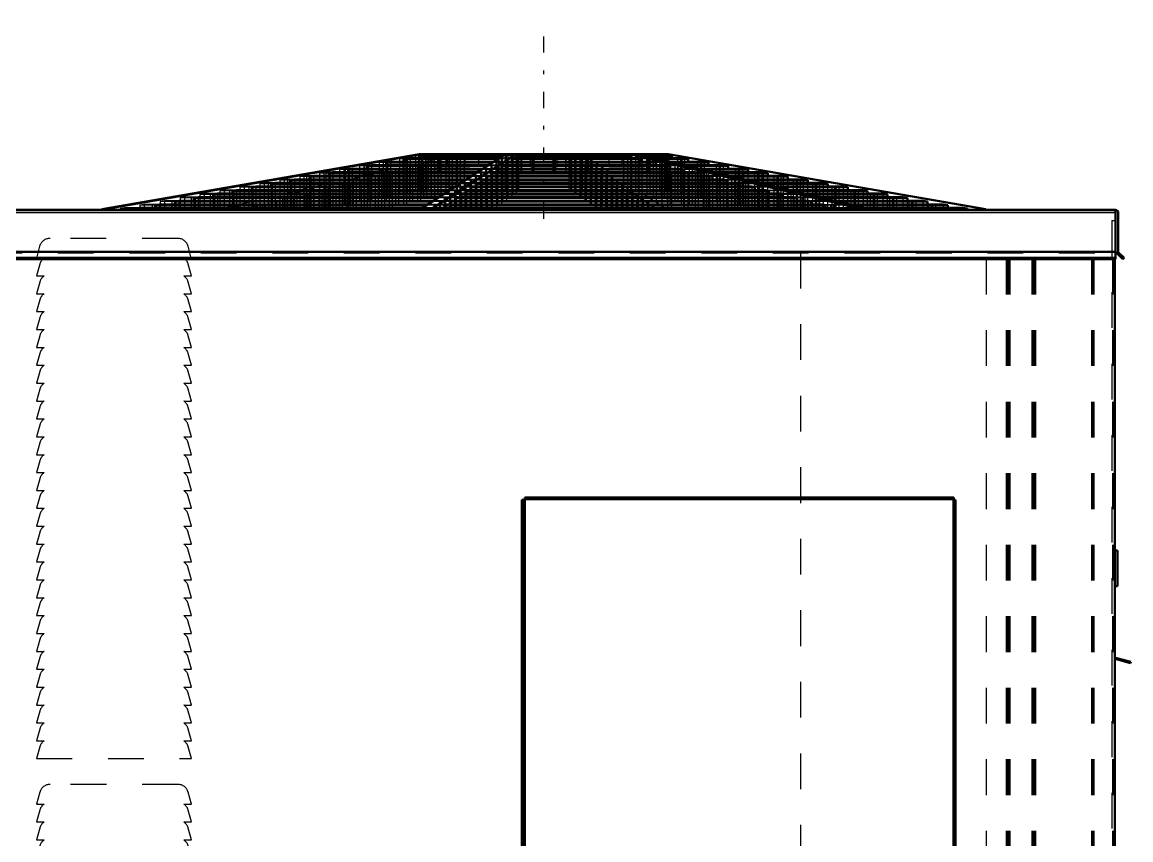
# Model space of a CAD drawing. Header units: inches. Extents: x -24.5 to 24.2, y -0.3 to 45.
# Drawn here: x -6.78 to 24.23, y 22.18 to 45.05 of the extents above; entities that cross this region are included whole.
import ezdxf

# ---------------------------------------------------------------- set-up
doc = ezdxf.new("R2010")
doc.units = ezdxf.units.IN
doc.header["$MEASUREMENT"] = 0
doc.linetypes.add('Center', pattern=[1.5, 0.45, -0.5, 0.05, -0.5])
doc.linetypes.add('Dashed', pattern=[2, 1, -1])
for name, color, linetype, lineweight in [('2d ConnectionPoints', 7, 'Continuous', 50), ('AM_0', 7, 'Continuous', 50), ('AM_4', 3, 'Continuous', 25), ('AM_7', 7, 'Center', 25), ('AM_9', 6, 'Dashed', 25)]:
    doc.layers.add(name, color=color, linetype=linetype, lineweight=lineweight)

msp = doc.modelspace()

# ---------------------------------------------------------------- linework, layer by layer
at = {"layer": '2d ConnectionPoints'}
msp.add_point((0, 39.8), dxfattribs=at)
msp.add_point((0, 39.8), dxfattribs=at)
at = {"layer": 'AM_0'}
for p, q in [((4.33, 41.358), (-4.546, 39.817)), ((-4.465, 39.817), (4.411, 41.358)), ((4.067, 41.25), (3.951, 41.228)), ((4.067, 41.25), (6.565, 41.25)), ((6.735, 41.358), (4.33, 41.358)), ((6.737, 41.358), (4.358, 39.817)), ((4.497, 41.329), (4.39, 41.309)), ((4.39, 41.309), (6.659, 41.309)), ((4.39, 41.309), (4.39, 41.25)), ((4.497, 41.329), (6.69, 41.329)), ((4.653, 41.358), (4.653, 41.329)), ((4.66, 39.817), (7.039, 41.358)), ((11.288, 41.358), (6.737, 41.358)), ((6.947, 41.25), (6.916, 41.228)), ((6.947, 41.25), (10.467, 41.25)), ((7.062, 41.329), (7.033, 41.309)), ((7.033, 41.309), (10.231, 41.309)), ((7.033, 41.309), (7.033, 41.25)), ((7.062, 41.329), (10.152, 41.329)), ((7.104, 41.358), (7.104, 41.329)), ((10.038, 41.358), (10.038, 41.329)), ((10.231, 41.309), (10.152, 41.329)), ((10.215, 41.358), (16.713, 39.817)), ((10.231, 41.309), (10.231, 41.25)), ((16.935, 39.817), (10.437, 41.358)), ((10.552, 41.228), (10.467, 41.25)), ((10.571, 41.329), (11.283, 41.329)), ((10.655, 41.309), (11.394, 41.309)), ((10.906, 41.25), (11.728, 41.25)), ((11.121, 41.329), (11.121, 41.358)), ((11.394, 41.309), (11.283, 41.329)), ((11.288, 41.358), (20.164, 39.817)), ((11.394, 41.25), (11.394, 41.309)), ((11.848, 41.228), (11.728, 41.25)), ((2.45, 40.951), (2.333, 40.93)), ((2.45, 40.951), (6.108, 40.951)), ((2.988, 41.051), (2.872, 41.029)), ((2.872, 41.029), (2.872, 40.951)), ((2.872, 41.029), (6.229, 41.029)), ((2.988, 41.051), (6.261, 41.051)), ((3.517, 41.148), (3.401, 41.127)), ((3.401, 41.127), (3.401, 41.051)), ((3.401, 41.127), (6.378, 41.127)), ((3.517, 41.148), (6.411, 41.148)), ((3.951, 41.228), (3.951, 41.148)), ((3.951, 41.228), (6.536, 41.228)), ((6.513, 40.951), (6.482, 40.93)), ((6.513, 40.951), (11.651, 40.951)), ((6.658, 41.051), (6.627, 41.029)), ((6.627, 41.029), (11.342, 41.029)), ((6.627, 41.029), (6.627, 40.951)), ((6.658, 41.051), (11.257, 41.051)), ((6.799, 41.148), (6.768, 41.127)), ((6.768, 41.127), (10.955, 41.127)), ((6.768, 41.127), (6.768, 41.051)), ((6.799, 41.148), (10.87, 41.148)), ((6.916, 41.228), (10.552, 41.228)), ((6.916, 41.228), (6.916, 41.148)), ((10.552, 41.228), (10.552, 41.148)), ((10.955, 41.127), (10.87, 41.148)), ((10.955, 41.127), (10.955, 41.051)), ((10.996, 41.228), (11.848, 41.228)), ((11.342, 41.029), (11.257, 41.051)), ((11.334, 41.148), (12.297, 41.148)), ((11.342, 41.029), (11.342, 40.951)), ((11.424, 41.127), (12.417, 41.127)), ((11.737, 40.93), (11.651, 40.951)), ((11.745, 41.051), (12.844, 41.051)), ((11.835, 41.029), (12.964, 41.029)), ((11.848, 41.148), (11.848, 41.228)), ((12.164, 40.951), (13.401, 40.951)), ((12.417, 41.127), (12.297, 41.148)), ((12.417, 41.051), (12.417, 41.127)), ((12.964, 41.029), (12.844, 41.051)), ((12.964, 40.951), (12.964, 41.029)), ((13.522, 40.93), (13.401, 40.951)), ((0.833, 40.653), (0.717, 40.631)), ((0.717, 40.631), (0.717, 40.553)), ((0.717, 40.631), (5.614, 40.631)), ((0.833, 40.653), (5.647, 40.653)), ((1.372, 40.752), (1.256, 40.731)), ((1.256, 40.731), (1.256, 40.653)), ((1.256, 40.731), (5.769, 40.731)), ((1.372, 40.752), (5.801, 40.752)), ((1.911, 40.852), (1.795, 40.83)), ((1.795, 40.83), (1.795, 40.752)), ((1.795, 40.83), (5.92, 40.83)), ((1.911, 40.852), (5.953, 40.852)), ((2.333, 40.93), (2.333, 40.852)), ((2.333, 40.93), (6.075, 40.93)), ((6.08, 40.653), (6.049, 40.631)), ((6.049, 40.631), (12.92, 40.631)), ((6.049, 40.631), (6.049, 40.553)), ((6.08, 40.653), (12.835, 40.653)), ((6.224, 40.752), (6.193, 40.731)), ((6.193, 40.731), (12.525, 40.731)), ((6.193, 40.731), (6.193, 40.653)), ((6.224, 40.752), (12.44, 40.752)), ((6.369, 40.852), (6.338, 40.83)), ((6.338, 40.83), (12.131, 40.83)), ((6.338, 40.83), (6.338, 40.752)), ((6.369, 40.852), (12.046, 40.852)), ((6.482, 40.93), (11.737, 40.93)), ((6.482, 40.93), (6.482, 40.852)), ((11.737, 40.93), (11.737, 40.852)), ((12.131, 40.83), (12.046, 40.852)), ((12.131, 40.83), (12.131, 40.752)), ((12.255, 40.93), (13.522, 40.93)), ((12.525, 40.731), (12.44, 40.752)), ((12.525, 40.731), (12.525, 40.653)), ((12.584, 40.852), (13.959, 40.852)), ((12.674, 40.83), (14.079, 40.83)), ((12.92, 40.631), (12.835, 40.653)), ((12.92, 40.631), (12.92, 40.553)), ((13.003, 40.752), (14.517, 40.752)), ((13.094, 40.731), (14.637, 40.731)), ((13.423, 40.653), (15.075, 40.653)), ((13.513, 40.631), (15.195, 40.631)), ((13.522, 40.852), (13.522, 40.93)), ((14.079, 40.83), (13.959, 40.852)), ((14.079, 40.752), (14.079, 40.83)), ((14.637, 40.731), (14.517, 40.752)), ((14.637, 40.653), (14.637, 40.731)), ((15.195, 40.631), (15.075, 40.653)), ((15.195, 40.553), (15.195, 40.631)), ((-0.784, 40.354), (-0.9, 40.333)), ((-0.9, 40.333), (-0.9, 40.255)), ((-0.9, 40.333), (5.154, 40.333)), ((-0.784, 40.354), (5.187, 40.354)), ((-0.245, 40.454), (-0.36, 40.432)), ((-0.36, 40.432), (-0.36, 40.354)), ((-0.36, 40.432), (5.307, 40.432)), ((-0.245, 40.454), (5.339, 40.454)), ((0.295, 40.553), (0.179, 40.532)), ((0.179, 40.532), (0.179, 40.454)), ((0.179, 40.532), (5.46, 40.532)), ((0.295, 40.553), (5.493, 40.553)), ((5.647, 40.354), (5.616, 40.333)), ((5.616, 40.333), (14.103, 40.333)), ((5.616, 40.333), (5.616, 40.255)), ((5.647, 40.354), (14.018, 40.354)), ((5.791, 40.454), (5.76, 40.432)), ((5.76, 40.432), (13.708, 40.432)), ((5.76, 40.432), (5.76, 40.354)), ((5.791, 40.454), (13.624, 40.454)), ((5.936, 40.553), (5.905, 40.532)), ((5.905, 40.532), (13.314, 40.532)), ((5.905, 40.532), (5.905, 40.454)), ((5.936, 40.553), (13.229, 40.553)), ((13.314, 40.532), (13.229, 40.553)), ((13.314, 40.532), (13.314, 40.454)), ((13.708, 40.432), (13.624, 40.454)), ((13.708, 40.432), (13.708, 40.354)), ((13.842, 40.553), (15.632, 40.553)), ((13.932, 40.532), (15.752, 40.532)), ((14.103, 40.333), (14.018, 40.354)), ((14.103, 40.333), (14.103, 40.255)), ((14.261, 40.454), (16.19, 40.454)), ((14.352, 40.432), (16.31, 40.432)), ((14.681, 40.354), (16.748, 40.354)), ((14.771, 40.333), (16.868, 40.333)), ((15.752, 40.532), (15.632, 40.553)), ((15.752, 40.454), (15.752, 40.532)), ((16.31, 40.432), (16.19, 40.454)), ((16.31, 40.354), (16.31, 40.432)), ((16.868, 40.333), (16.748, 40.354)), ((16.868, 40.255), (16.868, 40.333)), ((-2.399, 40.056), (-2.515, 40.034)), ((-2.515, 40.034), (-2.515, 39.954)), ((-2.515, 40.034), (4.694, 40.034)), ((-2.399, 40.056), (4.726, 40.056)), ((-1.861, 40.155), (-1.977, 40.134)), ((-1.977, 40.134), (-1.977, 40.056)), ((-1.977, 40.134), (4.845, 40.134)), ((-1.861, 40.155), (4.878, 40.155)), ((-1.322, 40.255), (-1.438, 40.233)), ((-1.438, 40.233), (-1.438, 40.155)), ((-1.438, 40.233), (4.999, 40.233)), ((-1.322, 40.255), (5.033, 40.255)), ((5.214, 40.056), (5.183, 40.034)), ((5.183, 40.034), (15.285, 40.034)), ((5.183, 40.034), (5.183, 39.954)), ((5.214, 40.056), (15.201, 40.056)), ((5.358, 40.155), (5.327, 40.134)), ((5.327, 40.134), (14.892, 40.134)), ((5.327, 40.134), (5.327, 40.056)), ((5.358, 40.155), (14.807, 40.155)), ((5.503, 40.255), (5.472, 40.233)), ((5.472, 40.233), (14.497, 40.233)), ((5.472, 40.233), (5.472, 40.155)), ((5.503, 40.255), (14.412, 40.255)), ((14.497, 40.233), (14.412, 40.255)), ((14.497, 40.233), (14.497, 40.155)), ((14.892, 40.134), (14.807, 40.155)), ((14.892, 40.134), (14.892, 40.056)), ((15.1, 40.255), (17.305, 40.255)), ((15.19, 40.233), (17.425, 40.233)), ((15.285, 40.034), (15.201, 40.056)), ((15.285, 40.034), (15.285, 39.954)), ((15.519, 40.155), (17.863, 40.155)), ((15.61, 40.134), (17.983, 40.134)), ((15.944, 40.056), (18.42, 40.056)), ((16.028, 40.034), (18.54, 40.034)), ((17.425, 40.233), (17.305, 40.255)), ((17.425, 40.155), (17.425, 40.233)), ((17.983, 40.134), (17.863, 40.155)), ((17.983, 40.056), (17.983, 40.134)), ((18.54, 40.034), (18.42, 40.056)), ((18.54, 39.954), (18.54, 40.034)), ((23.797, 39.8), (-23.797, 39.8)), ((23.782, 39.793), (-23.782, 39.793)), ((-4.546, 39.817), (-4.465, 39.817)), ((-4.546, 39.817), (-4.546, 39.8)), ((-4.465, 39.817), (-4.465, 39.8)), ((-3.478, 39.857), (-3.594, 39.835)), ((-3.594, 39.835), (-3.594, 39.8)), ((-3.594, 39.835), (4.385, 39.835)), ((-3.478, 39.857), (4.418, 39.857)), ((-2.949, 39.954), (-3.065, 39.933)), ((-3.065, 39.933), (-3.065, 39.857)), ((-3.065, 39.933), (4.536, 39.933)), ((-2.949, 39.954), (4.569, 39.954)), ((4.358, 39.817), (4.66, 39.817)), ((4.358, 39.817), (4.358, 39.8)), ((4.66, 39.817), (4.66, 39.8)), ((4.925, 39.857), (4.894, 39.835)), ((4.894, 39.835), (16.075, 39.835)), ((4.894, 39.835), (4.894, 39.8)), ((4.925, 39.857), (15.991, 39.857)), ((5.067, 39.954), (5.036, 39.933)), ((5.036, 39.933), (15.689, 39.933)), ((5.036, 39.933), (5.036, 39.857)), ((5.067, 39.954), (15.604, 39.954)), ((15.689, 39.933), (15.604, 39.954)), ((15.689, 39.933), (15.689, 39.857)), ((16.075, 39.835), (15.991, 39.857)), ((16.075, 39.835), (16.075, 39.8)), ((16.367, 39.954), (18.99, 39.954)), ((16.457, 39.933), (19.11, 39.933)), ((16.713, 39.817), (16.713, 39.8)), ((16.713, 39.817), (16.935, 39.817)), ((16.778, 39.857), (19.537, 39.857)), ((16.868, 39.835), (19.657, 39.835)), ((16.935, 39.817), (16.935, 39.8)), ((19.11, 39.933), (18.99, 39.954)), ((19.11, 39.857), (19.11, 39.933)), ((19.657, 39.835), (19.537, 39.857)), ((19.657, 39.8), (19.657, 39.835)), ((20.164, 39.817), (20.164, 39.8)), ((23.782, 39.8), (23.782, 39.793)), ((23.797, 39.8), (23.797, 38.426)), ((23.878, 38.636), (23.878, 39.72)), ((23.797, 38.459), (-23.797, 38.459)), ((23.797, 38.622), (23.812, 38.622)), ((23.812, 38.622), (24.008, 38.426)), ((24.041, 38.459), (23.887, 38.612)), ((24.008, 38.426), (24.041, 38.459)), ((23.797, 38.426), (-23.797, 38.426)), ((23.782, 38.426), (23.782, 4.49)), ((7.197, 31.691), (7.281, 31.691)), ((7.197, 31.691), (7.197, 5.699)), ((7.231, 31.691), (7.231, 5.699)), ((7.281, 31.762), (7.281, 5.632)), ((19.271, 31.762), (7.281, 31.762)), ((19.271, 31.728), (7.281, 31.728)), ((19.271, 31.762), (19.271, 5.632)), ((19.281, 31.757), (19.271, 31.757)), ((19.322, 31.691), (19.271, 31.691)), ((19.281, 31.691), (19.281, 31.757)), ((19.288, 31.691), (19.288, 5.699)), ((19.322, 31.691), (19.322, 5.699)), ((23.861, 30.28), (23.782, 30.28)), ((23.861, 30.28), (23.861, 29.28)), ((23.861, 29.28), (23.782, 29.28)), ((23.789, 27.242), (24.22, 27.127)), ((24.229, 27.16), (23.798, 27.275)), ((24.22, 27.127), (24.229, 27.16))]:
    msp.add_line(p, q, dxfattribs=at)
for centre, radius, start, end in [((23.797, 39.72), 0.08, 0, 90), ((23.911, 38.636), 0.034, 180, 225), ((23.807, 27.308), 0.068, 247.9757, 255), ((23.807, 27.308), 0.034, 221.4096, 255)]:
    msp.add_arc(centre, radius, start, end, dxfattribs=at)
at = {"layer": 'AM_4'}
for p, q in [((23.797, 39.72), (-23.797, 39.72)), ((23.797, 38.636), (-23.797, 38.636)), ((23.797, 38.612), (-23.797, 38.612)), ((7.264, 31.691), (7.264, 5.699)), ((19.271, 31.695), (7.281, 31.695))]:
    msp.add_line(p, q, dxfattribs=at)
at = {"layer": 'AM_7'}
msp.add_line((7.809, 39.55), (7.809, 45.05), dxfattribs=at)
at = {"layer": 'AM_9'}
for p, q in [((-1.317, 39.817), (5.181, 41.358)), ((5.403, 41.358), (-1.095, 39.817)), ((3.89, 41.25), (3.77, 41.228)), ((3.87, 41.228), (3.986, 41.25)), ((3.89, 41.25), (3.89, 39.8)), ((4.067, 41.25), (3.89, 41.25)), ((3.986, 41.25), (3.986, 39.8)), ((4.067, 41.25), (4.067, 39.8)), ((4.335, 41.329), (4.224, 41.309)), ((4.224, 41.309), (4.224, 39.8)), ((4.39, 41.309), (4.224, 41.309)), ((4.309, 41.309), (4.416, 41.329)), ((4.309, 41.309), (4.309, 39.8)), ((4.335, 41.329), (4.335, 39.8)), ((4.496, 41.329), (4.335, 41.329)), ((4.39, 41.25), (4.39, 39.8)), ((4.416, 41.329), (4.416, 39.8)), ((4.496, 41.358), (4.496, 39.8)), ((4.497, 41.329), (4.497, 39.8)), ((4.572, 41.358), (4.572, 39.8)), ((4.653, 41.329), (4.653, 39.8)), ((4.742, 41.358), (4.742, 41.016)), ((4.844, 40.858), (4.844, 41.358)), ((4.929, 41.25), (4.844, 41.228)), ((4.868, 40.858), (4.868, 41.358)), ((4.905, 40.858), (4.905, 41.358)), ((4.928, 40.858), (4.928, 41.358)), ((4.929, 41.25), (4.929, 39.8)), ((5.066, 41.228), (5.151, 41.25)), ((5.117, 41.016), (5.117, 41.358)), ((5.151, 41.25), (5.151, 39.8)), ((5.244, 41.329), (5.166, 41.309)), ((5.166, 41.309), (5.166, 39.8)), ((5.244, 41.329), (5.244, 39.8)), ((5.359, 41.358), (5.359, 39.8)), ((5.387, 41.309), (5.466, 41.329)), ((5.387, 41.309), (5.387, 39.8)), ((5.466, 41.329), (5.466, 39.8)), ((5.58, 41.358), (5.58, 39.8)), ((5.613, 41.016), (5.613, 41.358)), ((5.988, 41.016), (5.988, 41.358)), ((6.495, 40.858), (6.495, 41.358)), ((6.506, 40.858), (6.506, 41.358)), ((6.555, 40.858), (6.555, 41.358)), ((6.565, 40.858), (6.565, 41.358)), ((6.947, 41.25), (6.565, 41.25)), ((6.613, 41.228), (6.644, 41.25)), ((6.644, 41.25), (6.644, 39.8)), ((7.033, 41.309), (6.659, 41.309)), ((7.062, 41.329), (6.69, 41.329)), ((6.731, 41.309), (6.76, 41.329)), ((6.731, 41.309), (6.731, 39.8)), ((6.76, 41.329), (6.76, 39.8)), ((6.801, 41.358), (6.801, 39.8)), ((6.947, 41.25), (6.947, 39.8)), ((7.033, 41.25), (7.033, 39.8)), ((7.062, 41.329), (7.062, 39.8)), ((7.076, 40.858), (7.076, 41.358)), ((7.091, 40.858), (7.091, 41.358)), ((7.104, 41.329), (7.104, 39.8)), ((7.179, 40.858), (7.179, 41.358)), ((7.192, 40.858), (7.192, 41.358)), ((7.434, 41.016), (7.434, 41.358)), ((7.484, 40.858), (7.484, 41.358)), ((7.499, 40.858), (7.499, 41.358)), ((7.53, 40.858), (7.53, 41.358)), ((7.542, 40.858), (7.542, 41.358)), ((8.076, 40.858), (8.076, 41.358)), ((8.088, 40.858), (8.088, 41.358)), ((8.119, 40.858), (8.119, 41.358)), ((8.134, 40.858), (8.134, 41.358)), ((8.184, 41.016), (8.184, 41.358)), ((8.426, 40.858), (8.426, 41.358)), ((8.439, 40.858), (8.439, 41.358)), ((8.514, 41.358), (8.514, 39.8)), ((8.527, 40.858), (8.527, 41.358)), ((8.542, 40.858), (8.542, 41.358)), ((8.556, 41.329), (8.585, 41.309)), ((8.556, 41.329), (8.556, 39.8)), ((10.958, 39.817), (8.579, 41.358)), ((8.585, 41.309), (8.585, 39.8)), ((8.671, 41.25), (8.702, 41.228)), ((8.671, 41.25), (8.671, 39.8)), ((8.817, 41.358), (8.817, 39.8)), ((8.887, 41.309), (8.858, 41.329)), ((8.858, 41.329), (8.858, 39.8)), ((8.881, 41.358), (11.26, 39.817)), ((8.887, 41.309), (8.887, 39.8)), ((9.005, 41.228), (8.974, 41.25)), ((8.974, 41.25), (8.974, 39.8)), ((9.053, 40.858), (9.053, 41.358)), ((9.063, 40.858), (9.063, 41.358)), ((9.112, 40.858), (9.112, 41.358)), ((9.123, 40.858), (9.123, 41.358)), ((9.63, 41.358), (9.63, 41.016)), ((10.005, 41.016), (10.005, 41.358)), ((10.038, 41.329), (10.038, 39.8)), ((10.571, 41.329), (10.152, 41.329)), ((10.152, 41.329), (10.152, 39.8)), ((10.655, 41.309), (10.231, 41.309)), ((10.231, 41.25), (10.231, 39.8)), ((10.259, 41.358), (10.259, 39.8)), ((10.374, 41.329), (10.374, 39.8)), ((10.374, 41.329), (10.452, 41.309)), ((10.452, 41.309), (10.452, 39.8)), ((10.906, 41.25), (10.467, 41.25)), ((10.467, 41.25), (10.467, 39.8)), ((10.501, 41.016), (10.501, 41.358)), ((10.689, 41.25), (10.689, 39.8)), ((10.689, 41.25), (10.774, 41.228)), ((10.69, 40.858), (10.69, 41.358)), ((10.713, 40.858), (10.713, 41.358)), ((10.75, 40.858), (10.75, 41.358)), ((10.774, 40.858), (10.774, 41.358)), ((10.876, 41.016), (10.876, 41.358)), ((10.965, 41.358), (10.965, 39.8)), ((11.046, 41.358), (11.046, 39.8)), ((11.121, 41.329), (11.228, 41.309)), ((11.121, 41.329), (11.121, 39.8)), ((11.121, 39.8), (11.121, 41.329)), ((11.202, 41.329), (11.202, 39.8)), ((11.309, 41.309), (11.202, 41.329)), ((20.083, 39.817), (11.207, 41.358)), ((11.228, 41.309), (11.228, 39.8)), ((11.283, 39.8), (11.283, 41.329)), ((11.309, 41.309), (11.309, 39.8)), ((11.394, 39.8), (11.394, 41.25)), ((11.551, 41.25), (11.551, 39.8)), ((11.551, 41.25), (11.667, 41.228)), ((11.632, 41.25), (11.632, 39.8)), ((11.748, 41.228), (11.632, 41.25)), ((11.728, 39.8), (11.728, 41.25)), ((2.217, 40.951), (2.096, 40.93)), ((2.217, 40.951), (2.217, 39.8)), ((2.45, 40.951), (2.217, 40.951)), ((2.252, 40.93), (2.369, 40.951)), ((2.369, 40.951), (2.369, 39.8)), ((2.45, 40.951), (2.45, 39.8)), ((2.774, 41.051), (2.654, 41.029)), ((2.872, 41.029), (2.654, 41.029)), ((2.654, 41.029), (2.654, 39.8)), ((2.774, 41.051), (2.774, 39.8)), ((2.988, 41.051), (2.774, 41.051)), ((2.791, 41.029), (2.907, 41.051)), ((2.791, 41.029), (2.791, 39.8)), ((2.872, 40.951), (2.872, 39.8)), ((2.907, 41.051), (2.907, 39.8)), ((2.988, 41.051), (2.988, 39.8)), ((3.321, 41.148), (3.201, 41.127)), ((3.401, 41.127), (3.201, 41.127)), ((3.201, 41.127), (3.201, 39.8)), ((3.32, 41.127), (3.436, 41.148)), ((3.32, 41.127), (3.32, 39.8)), ((3.321, 41.148), (3.321, 39.8)), ((3.517, 41.148), (3.321, 41.148)), ((3.401, 41.051), (3.401, 39.8)), ((3.436, 41.148), (3.436, 39.8)), ((3.517, 41.148), (3.517, 39.8)), ((3.746, 40.951), (3.66, 40.93)), ((3.746, 40.951), (3.746, 39.8)), ((3.951, 41.228), (3.77, 41.228)), ((3.77, 41.228), (3.77, 39.8)), ((3.87, 41.228), (3.87, 39.8)), ((3.881, 40.93), (3.967, 40.951)), ((3.951, 41.148), (3.951, 39.8)), ((3.967, 40.951), (3.967, 39.8)), ((4.14, 41.051), (4.055, 41.029)), ((4.055, 41.029), (4.055, 39.8)), ((4.14, 41.051), (4.14, 39.8)), ((4.276, 41.029), (4.361, 41.051)), ((4.276, 41.029), (4.276, 39.8)), ((4.361, 41.051), (4.361, 39.8)), ((4.527, 41.148), (4.442, 41.127)), ((4.442, 41.127), (4.442, 39.8)), ((4.527, 41.148), (4.527, 39.8)), ((4.663, 41.127), (4.748, 41.148)), ((4.663, 41.127), (4.663, 39.8)), ((4.742, 41.016), (5.988, 41.016)), ((4.748, 41.148), (4.748, 39.8)), ((4.844, 41.228), (4.844, 39.8)), ((5.066, 41.228), (5.066, 39.8)), ((6.513, 40.951), (6.108, 40.951)), ((6.18, 40.93), (6.211, 40.951)), ((6.211, 40.951), (6.211, 39.8)), ((6.627, 41.029), (6.229, 41.029)), ((6.658, 41.051), (6.261, 41.051)), ((6.324, 41.029), (6.355, 41.051)), ((6.324, 41.029), (6.324, 39.8)), ((6.355, 41.051), (6.355, 39.8)), ((6.768, 41.127), (6.378, 41.127)), ((6.799, 41.148), (6.411, 41.148)), ((6.466, 41.127), (6.497, 41.148)), ((6.466, 41.127), (6.466, 39.8)), ((6.497, 41.148), (6.497, 39.8)), ((6.513, 40.951), (6.513, 39.8)), ((6.916, 41.228), (6.536, 41.228)), ((6.613, 41.228), (6.613, 39.8)), ((6.627, 40.951), (6.627, 39.8)), ((6.658, 41.051), (6.658, 39.8)), ((6.768, 41.051), (6.768, 39.8)), ((6.799, 41.148), (6.799, 39.8)), ((6.916, 41.148), (6.916, 39.8)), ((7.434, 41.016), (8.184, 41.016)), ((8.702, 41.228), (8.702, 39.8)), ((8.819, 41.148), (8.819, 39.8)), ((8.819, 41.148), (8.85, 41.127)), ((8.85, 41.127), (8.85, 39.8)), ((8.96, 41.051), (8.96, 39.8)), ((8.96, 41.051), (8.991, 41.029)), ((8.991, 41.029), (8.991, 39.8)), ((9.005, 41.228), (9.005, 39.8)), ((9.105, 40.951), (9.136, 40.93)), ((9.105, 40.951), (9.105, 39.8)), ((9.152, 41.127), (9.121, 41.148)), ((9.121, 41.148), (9.121, 39.8)), ((9.152, 41.127), (9.152, 39.8)), ((9.294, 41.029), (9.263, 41.051)), ((9.263, 41.051), (9.263, 39.8)), ((9.294, 41.029), (9.294, 39.8)), ((9.438, 40.93), (9.407, 40.951)), ((9.407, 40.951), (9.407, 39.8)), ((9.63, 41.016), (10.876, 41.016)), ((10.552, 41.148), (10.551, 39.8)), ((10.996, 41.228), (10.552, 41.228)), ((10.774, 41.228), (10.774, 39.8)), ((11.334, 41.148), (10.87, 41.148)), ((10.87, 41.148), (10.87, 39.8)), ((11.424, 41.127), (10.955, 41.127)), ((10.955, 41.051), (10.955, 39.8)), ((11.091, 41.148), (11.091, 39.8)), ((11.091, 41.148), (11.176, 41.127)), ((11.176, 41.127), (11.176, 39.8)), ((11.257, 41.051), (11.745, 41.051)), ((11.257, 41.051), (11.257, 39.8)), ((11.835, 41.029), (11.342, 41.029)), ((11.342, 40.951), (11.342, 39.8)), ((11.478, 41.051), (11.478, 39.8)), ((11.478, 41.051), (11.563, 41.029)), ((11.563, 41.029), (11.563, 39.8)), ((11.651, 40.951), (12.164, 40.951)), ((11.651, 40.951), (11.651, 39.8)), ((11.667, 41.228), (11.667, 39.8)), ((11.748, 41.228), (11.748, 39.8)), ((11.848, 39.8), (11.848, 41.148)), ((11.872, 40.951), (11.872, 39.8)), ((11.872, 40.951), (11.958, 40.93)), ((12.101, 41.148), (12.101, 39.8)), ((12.101, 41.148), (12.217, 41.127)), ((12.182, 41.148), (12.182, 39.8)), ((12.298, 41.127), (12.182, 41.148)), ((12.217, 41.127), (12.217, 39.8)), ((12.297, 39.8), (12.297, 41.148)), ((12.298, 41.127), (12.298, 39.8)), ((12.417, 39.8), (12.417, 41.051)), ((12.63, 41.051), (12.746, 41.029)), ((12.63, 41.051), (12.63, 39.8)), ((12.711, 41.051), (12.711, 39.8)), ((12.827, 41.029), (12.711, 41.051)), ((12.746, 41.029), (12.746, 39.8)), ((12.827, 41.029), (12.827, 39.8)), ((12.844, 39.8), (12.844, 41.051)), ((12.964, 39.8), (12.964, 40.951)), ((13.168, 40.951), (13.168, 39.8)), ((13.168, 40.951), (13.285, 40.93)), ((13.249, 40.951), (13.249, 39.8)), ((13.366, 40.93), (13.249, 40.951)), ((13.401, 39.8), (13.401, 40.951)), ((0.543, 40.653), (0.423, 40.631)), ((0.423, 40.631), (0.423, 39.8)), ((0.717, 40.631), (0.423, 40.631)), ((0.543, 40.653), (0.543, 39.8)), ((0.833, 40.653), (0.543, 40.653)), ((0.636, 40.631), (0.752, 40.653)), ((0.636, 40.631), (0.636, 39.8)), ((0.752, 40.653), (0.752, 39.8)), ((0.833, 40.653), (0.833, 39.8)), ((1.101, 40.752), (0.981, 40.731)), ((1.256, 40.731), (0.981, 40.731)), ((0.981, 40.731), (0.981, 39.8)), ((1.101, 40.752), (1.101, 39.8)), ((1.372, 40.752), (1.101, 40.752)), ((1.175, 40.731), (1.291, 40.752)), ((1.175, 40.731), (1.175, 39.8)), ((1.256, 40.653), (1.256, 39.8)), ((1.291, 40.752), (1.291, 39.8)), ((1.372, 40.752), (1.372, 39.8)), ((1.659, 40.852), (1.539, 40.83)), ((1.539, 40.83), (1.539, 39.8)), ((1.795, 40.83), (1.539, 40.83)), ((1.659, 40.852), (1.659, 39.8)), ((1.911, 40.852), (1.659, 40.852)), ((1.714, 40.83), (1.83, 40.852)), ((1.714, 40.83), (1.714, 39.8)), ((1.795, 40.752), (1.795, 39.8)), ((1.83, 40.852), (1.83, 39.8)), ((1.911, 40.852), (1.911, 39.8)), ((2.096, 40.93), (2.096, 39.8)), ((2.333, 40.93), (2.096, 40.93)), ((2.252, 40.93), (2.252, 39.8)), ((2.333, 40.852), (2.333, 39.8)), ((2.562, 40.653), (2.477, 40.631)), ((2.477, 40.631), (2.477, 39.8)), ((2.562, 40.653), (2.562, 39.8)), ((2.698, 40.631), (2.783, 40.653)), ((2.698, 40.631), (2.698, 39.8)), ((2.783, 40.653), (2.783, 39.8)), ((2.956, 40.752), (2.871, 40.731)), ((2.871, 40.731), (2.871, 39.8)), ((2.956, 40.752), (2.956, 39.8)), ((3.093, 40.731), (3.178, 40.752)), ((3.093, 40.731), (3.093, 39.8)), ((3.178, 40.752), (3.178, 39.8)), ((3.351, 40.852), (3.266, 40.83)), ((3.266, 40.83), (3.266, 39.8)), ((3.351, 40.852), (3.351, 39.8)), ((3.487, 40.83), (3.572, 40.852)), ((3.487, 40.83), (3.487, 39.8)), ((3.572, 40.852), (3.572, 39.8)), ((3.66, 40.93), (3.66, 39.8)), ((3.881, 40.93), (3.881, 39.8)), ((4.844, 40.858), (7.542, 40.858)), ((6.049, 40.631), (5.614, 40.631)), ((6.08, 40.653), (5.647, 40.653)), ((5.747, 40.631), (5.778, 40.653)), ((5.747, 40.631), (5.747, 39.8)), ((6.193, 40.731), (5.769, 40.731)), ((5.778, 40.653), (5.778, 39.8)), ((6.224, 40.752), (5.801, 40.752)), ((5.891, 40.731), (5.922, 40.752)), ((5.891, 40.731), (5.891, 39.8)), ((6.338, 40.83), (5.92, 40.83)), ((5.922, 40.752), (5.922, 39.8)), ((6.369, 40.852), (5.953, 40.852)), ((6.036, 40.83), (6.067, 40.852)), ((6.036, 40.83), (6.036, 39.8)), ((6.067, 40.852), (6.067, 39.8)), ((6.482, 40.93), (6.075, 40.93)), ((6.08, 40.653), (6.08, 39.8)), ((6.18, 40.93), (6.18, 39.8)), ((6.193, 40.653), (6.193, 39.8)), ((6.224, 40.752), (6.224, 39.8)), ((6.338, 40.752), (6.338, 39.8)), ((6.369, 40.852), (6.369, 39.8)), ((6.482, 40.852), (6.482, 39.8)), ((8.076, 40.858), (10.774, 40.858)), ((9.136, 40.93), (9.136, 39.8)), ((9.249, 40.852), (9.249, 39.8)), ((9.249, 40.852), (9.28, 40.83)), ((9.28, 40.83), (9.28, 39.8)), ((9.394, 40.752), (9.425, 40.731)), ((9.394, 40.752), (9.394, 39.8)), ((9.425, 40.731), (9.425, 39.8)), ((9.438, 40.93), (9.438, 39.8)), ((9.538, 40.653), (9.569, 40.631)), ((9.538, 40.653), (9.538, 39.8)), ((9.582, 40.83), (9.551, 40.852)), ((9.551, 40.852), (9.551, 39.8)), ((9.569, 40.631), (9.569, 39.8)), ((9.582, 40.83), (9.582, 39.8)), ((9.727, 40.731), (9.696, 40.752)), ((9.696, 40.752), (9.696, 39.8)), ((9.727, 40.731), (9.727, 39.8)), ((9.871, 40.631), (9.84, 40.653)), ((9.84, 40.653), (9.84, 39.8)), ((9.871, 40.631), (9.871, 39.8)), ((12.255, 40.93), (11.737, 40.93)), ((11.737, 40.852), (11.737, 39.8)), ((11.958, 40.93), (11.958, 39.8)), ((12.584, 40.852), (12.046, 40.852)), ((12.046, 40.852), (12.046, 39.8)), ((12.674, 40.83), (12.131, 40.83)), ((12.131, 40.752), (12.131, 39.8)), ((12.267, 40.852), (12.267, 39.8)), ((12.267, 40.852), (12.352, 40.83)), ((12.352, 40.83), (12.352, 39.8)), ((13.003, 40.752), (12.44, 40.752)), ((12.44, 40.752), (12.44, 39.8)), ((13.094, 40.731), (12.525, 40.731)), ((12.525, 40.653), (12.525, 39.8)), ((12.662, 40.752), (12.662, 39.8)), ((12.662, 40.752), (12.747, 40.731)), ((12.747, 40.731), (12.747, 39.8)), ((12.835, 40.653), (13.423, 40.653)), ((12.835, 40.653), (12.835, 39.8)), ((13.513, 40.631), (12.92, 40.631)), ((13.056, 40.653), (13.056, 39.8)), ((13.056, 40.653), (13.141, 40.631)), ((13.141, 40.631), (13.141, 39.8)), ((13.285, 40.93), (13.285, 39.8)), ((13.366, 40.93), (13.366, 39.8)), ((13.522, 39.8), (13.522, 40.852)), ((13.707, 40.852), (13.823, 40.83)), ((13.707, 40.852), (13.707, 39.8)), ((13.788, 40.852), (13.788, 39.8)), ((13.904, 40.83), (13.788, 40.852)), ((13.823, 40.83), (13.823, 39.8)), ((13.904, 40.83), (13.904, 39.8)), ((13.959, 39.8), (13.959, 40.852)), ((14.079, 39.8), (14.079, 40.752)), ((14.246, 40.752), (14.362, 40.731)), ((14.246, 40.752), (14.246, 39.8)), ((14.327, 40.752), (14.327, 39.8)), ((14.443, 40.731), (14.327, 40.752)), ((14.362, 40.731), (14.362, 39.8)), ((14.443, 40.731), (14.443, 39.8)), ((14.517, 39.8), (14.517, 40.752)), ((14.637, 39.8), (14.637, 40.653)), ((14.785, 40.653), (14.785, 39.8)), ((14.785, 40.653), (14.901, 40.631)), ((14.866, 40.653), (14.866, 39.8)), ((14.982, 40.631), (14.866, 40.653)), ((14.901, 40.631), (14.901, 39.8)), ((14.982, 40.631), (14.982, 39.8)), ((15.075, 39.8), (15.075, 40.653)), ((-1.13, 40.354), (-1.25, 40.333)), ((-1.25, 40.333), (-1.25, 39.8)), ((-0.9, 40.333), (-1.25, 40.333)), ((-1.13, 40.354), (-1.13, 39.8)), ((-0.784, 40.354), (-1.13, 40.354)), ((-0.981, 40.333), (-0.865, 40.354)), ((-0.981, 40.333), (-0.981, 39.8)), ((-0.865, 40.354), (-0.865, 39.8)), ((-0.784, 40.354), (-0.784, 39.8)), ((-0.572, 40.454), (-0.692, 40.432)), ((-0.692, 40.432), (-0.692, 39.8)), ((-0.36, 40.432), (-0.692, 40.432)), ((-0.572, 40.454), (-0.572, 39.8)), ((-0.245, 40.454), (-0.572, 40.454)), ((-0.441, 40.432), (-0.326, 40.454)), ((-0.441, 40.432), (-0.441, 39.8)), ((-0.36, 40.354), (-0.36, 39.8)), ((-0.326, 40.454), (-0.326, 39.8)), ((-0.245, 40.454), (-0.245, 39.8)), ((-0.014, 40.553), (-0.134, 40.532)), ((0.179, 40.532), (-0.134, 40.532)), ((-0.134, 40.532), (-0.134, 39.8)), ((-0.014, 40.553), (-0.014, 39.8)), ((0.295, 40.553), (-0.014, 40.553)), ((0.098, 40.532), (0.214, 40.553)), ((0.098, 40.532), (0.098, 39.8)), ((0.179, 40.454), (0.179, 39.8)), ((0.214, 40.553), (0.214, 39.8)), ((0.295, 40.553), (0.295, 39.8)), ((0.717, 40.553), (0.717, 39.8)), ((1.378, 40.354), (1.294, 40.333)), ((1.294, 40.333), (1.294, 39.8)), ((1.378, 40.354), (1.378, 39.8)), ((1.515, 40.333), (1.6, 40.354)), ((1.515, 40.333), (1.515, 39.8)), ((1.6, 40.354), (1.6, 39.8)), ((1.773, 40.454), (1.688, 40.432)), ((1.688, 40.432), (1.688, 39.8)), ((1.773, 40.454), (1.773, 39.8)), ((1.91, 40.432), (1.994, 40.454)), ((1.91, 40.432), (1.91, 39.8)), ((1.994, 40.454), (1.994, 39.8)), ((2.168, 40.553), (2.083, 40.532)), ((2.083, 40.532), (2.083, 39.8)), ((2.168, 40.553), (2.168, 39.8)), ((2.304, 40.532), (2.389, 40.553)), ((2.304, 40.532), (2.304, 39.8)), ((2.389, 40.553), (2.389, 39.8)), ((5.616, 40.333), (5.154, 40.333)), ((5.647, 40.354), (5.187, 40.354)), ((5.76, 40.432), (5.307, 40.432)), ((5.314, 40.333), (5.345, 40.354)), ((5.314, 40.333), (5.314, 39.8)), ((5.791, 40.454), (5.339, 40.454)), ((5.345, 40.354), (5.345, 39.8)), ((5.458, 40.432), (5.489, 40.454)), ((5.458, 40.432), (5.458, 39.8)), ((5.905, 40.532), (5.46, 40.532)), ((5.489, 40.454), (5.489, 39.8)), ((5.936, 40.553), (5.493, 40.553)), ((5.602, 40.532), (5.633, 40.553)), ((5.602, 40.532), (5.602, 39.8)), ((5.633, 40.553), (5.633, 39.8)), ((5.647, 40.354), (5.647, 39.8)), ((5.76, 40.354), (5.76, 39.8)), ((5.791, 40.454), (5.791, 39.8)), ((5.905, 40.454), (5.905, 39.8)), ((5.936, 40.553), (5.936, 39.8)), ((6.049, 40.553), (6.049, 39.8)), ((9.682, 40.553), (9.682, 39.8)), ((9.682, 40.553), (9.713, 40.532)), ((9.713, 40.532), (9.713, 39.8)), ((9.827, 40.454), (9.827, 39.8)), ((9.827, 40.454), (9.858, 40.432)), ((9.858, 40.432), (9.858, 39.8)), ((9.971, 40.354), (10.002, 40.333)), ((9.971, 40.354), (9.971, 39.8)), ((10.016, 40.532), (9.985, 40.553)), ((9.985, 40.553), (9.985, 39.8)), ((10.002, 40.333), (10.002, 39.8)), ((10.016, 40.532), (10.016, 39.8)), ((10.16, 40.432), (10.129, 40.454)), ((10.129, 40.454), (10.129, 39.8)), ((10.16, 40.432), (10.16, 39.8)), ((10.304, 40.333), (10.273, 40.354)), ((10.273, 40.354), (10.273, 39.8)), ((10.304, 40.333), (10.304, 39.8)), ((12.92, 40.553), (12.92, 39.8)), ((13.842, 40.553), (13.229, 40.553)), ((13.229, 40.553), (13.229, 39.8)), ((13.932, 40.532), (13.314, 40.532)), ((13.314, 40.454), (13.314, 39.8)), ((13.45, 40.553), (13.45, 39.8)), ((13.45, 40.553), (13.535, 40.532)), ((13.535, 40.532), (13.535, 39.8)), ((14.261, 40.454), (13.624, 40.454)), ((13.624, 40.454), (13.624, 39.8)), ((14.352, 40.432), (13.708, 40.432)), ((13.708, 40.354), (13.708, 39.8)), ((13.845, 40.454), (13.845, 39.8)), ((13.845, 40.454), (13.93, 40.432)), ((13.93, 40.432), (13.93, 39.8)), ((14.018, 40.354), (14.681, 40.354)), ((14.018, 40.354), (14.018, 39.8)), ((14.771, 40.333), (14.103, 40.333)), ((14.24, 40.354), (14.24, 39.8)), ((14.24, 40.354), (14.324, 40.333)), ((14.324, 40.333), (14.324, 39.8)), ((15.195, 39.8), (15.195, 40.553)), ((15.323, 40.553), (15.323, 39.8)), ((15.323, 40.553), (15.439, 40.532)), ((15.404, 40.553), (15.404, 39.8)), ((15.52, 40.532), (15.404, 40.553)), ((15.439, 40.532), (15.439, 39.8)), ((15.52, 40.532), (15.52, 39.8)), ((15.632, 39.8), (15.632, 40.553)), ((15.752, 39.8), (15.752, 40.454)), ((15.863, 40.454), (15.863, 39.8)), ((15.863, 40.454), (15.978, 40.432)), ((15.944, 40.454), (15.944, 39.8)), ((16.059, 40.432), (15.944, 40.454)), ((15.978, 40.432), (15.978, 39.8)), ((16.059, 40.432), (16.059, 39.8)), ((16.19, 39.8), (16.19, 40.454)), ((16.31, 39.8), (16.31, 40.354)), ((16.402, 40.354), (16.402, 39.8)), ((16.402, 40.354), (16.518, 40.333)), ((16.483, 40.354), (16.483, 39.8)), ((16.599, 40.333), (16.483, 40.354)), ((16.518, 40.333), (16.518, 39.8)), ((16.599, 40.333), (16.599, 39.8)), ((16.748, 39.8), (16.748, 40.354)), ((-2.802, 40.056), (-2.922, 40.034)), ((-2.922, 40.034), (-2.922, 39.8)), ((-2.515, 40.034), (-2.922, 40.034)), ((-2.802, 40.056), (-2.802, 39.8)), ((-2.399, 40.056), (-2.802, 40.056)), ((-2.596, 40.034), (-2.48, 40.056)), ((-2.596, 40.034), (-2.596, 39.8)), ((-2.48, 40.056), (-2.48, 39.8)), ((-2.399, 40.056), (-2.399, 39.8)), ((-2.245, 40.155), (-2.365, 40.134)), ((-2.365, 40.134), (-2.365, 39.8)), ((-1.977, 40.134), (-2.365, 40.134)), ((-2.245, 40.155), (-2.245, 39.8)), ((-1.861, 40.155), (-2.245, 40.155)), ((-2.058, 40.134), (-1.942, 40.155)), ((-2.058, 40.134), (-2.058, 39.8)), ((-1.977, 40.056), (-1.977, 39.8)), ((-1.942, 40.155), (-1.942, 39.8)), ((-1.861, 40.155), (-1.861, 39.8)), ((-1.687, 40.255), (-1.807, 40.233)), ((-1.438, 40.233), (-1.807, 40.233)), ((-1.807, 40.233), (-1.807, 39.8)), ((-1.687, 40.255), (-1.687, 39.8)), ((-1.322, 40.255), (-1.687, 40.255)), ((-1.519, 40.233), (-1.403, 40.255)), ((-1.519, 40.233), (-1.519, 39.8)), ((-1.438, 40.155), (-1.438, 39.8)), ((-1.403, 40.255), (-1.403, 39.8)), ((-1.322, 40.255), (-1.322, 39.8)), ((-0.9, 40.255), (-0.9, 39.8)), ((0.196, 40.056), (0.111, 40.034)), ((0.111, 40.034), (0.111, 39.8)), ((0.196, 40.056), (0.196, 39.8)), ((0.333, 40.034), (0.417, 40.056)), ((0.333, 40.034), (0.333, 39.8)), ((0.417, 40.056), (0.417, 39.8)), ((0.59, 40.155), (0.505, 40.134)), ((0.505, 40.134), (0.505, 39.8)), ((0.59, 40.155), (0.59, 39.8)), ((0.726, 40.134), (0.811, 40.155)), ((0.726, 40.134), (0.726, 39.8)), ((0.811, 40.155), (0.811, 39.8)), ((0.985, 40.255), (0.9, 40.233)), ((0.9, 40.233), (0.9, 39.8)), ((0.985, 40.255), (0.985, 39.8)), ((1.121, 40.233), (1.206, 40.255)), ((1.121, 40.233), (1.121, 39.8)), ((1.206, 40.255), (1.206, 39.8)), ((5.183, 40.034), (4.694, 40.034)), ((5.214, 40.056), (4.726, 40.056)), ((5.327, 40.134), (4.845, 40.134)), ((5.358, 40.155), (4.878, 40.155)), ((4.881, 40.034), (4.912, 40.056)), ((4.881, 40.034), (4.881, 39.8)), ((4.912, 40.056), (4.912, 39.8)), ((5.472, 40.233), (4.999, 40.233)), ((5.025, 40.134), (5.056, 40.155)), ((5.025, 40.134), (5.025, 39.8)), ((5.503, 40.255), (5.033, 40.255)), ((5.056, 40.155), (5.056, 39.8)), ((5.169, 40.233), (5.2, 40.255)), ((5.169, 40.233), (5.169, 39.8)), ((5.2, 40.255), (5.2, 39.8)), ((5.214, 40.056), (5.214, 39.8)), ((5.327, 40.056), (5.327, 39.8)), ((5.358, 40.155), (5.358, 39.8)), ((5.472, 40.155), (5.472, 39.8)), ((5.503, 40.255), (5.503, 39.8)), ((5.616, 40.255), (5.616, 39.8)), ((10.115, 40.255), (10.146, 40.233)), ((10.115, 40.255), (10.115, 39.8)), ((10.146, 40.233), (10.146, 39.8)), ((10.26, 40.155), (10.26, 39.8)), ((10.26, 40.155), (10.291, 40.134)), ((10.291, 40.134), (10.291, 39.8)), ((10.404, 40.056), (10.435, 40.034)), ((10.404, 40.056), (10.404, 39.8)), ((10.449, 40.233), (10.418, 40.255)), ((10.418, 40.255), (10.418, 39.8)), ((10.435, 40.034), (10.435, 39.8)), ((10.449, 40.233), (10.449, 39.8)), ((10.593, 40.134), (10.562, 40.155)), ((10.562, 40.155), (10.562, 39.8)), ((10.593, 40.134), (10.593, 39.8)), ((10.737, 40.034), (10.706, 40.056)), ((10.706, 40.056), (10.706, 39.8)), ((10.737, 40.034), (10.737, 39.8)), ((14.103, 40.255), (14.103, 39.8)), ((15.1, 40.255), (14.412, 40.255)), ((14.412, 40.255), (14.412, 39.8)), ((15.19, 40.233), (14.497, 40.233)), ((14.497, 40.155), (14.497, 39.8)), ((14.633, 40.255), (14.633, 39.8)), ((14.633, 40.255), (14.718, 40.233)), ((14.718, 40.233), (14.718, 39.8)), ((15.519, 40.155), (14.807, 40.155)), ((14.807, 40.155), (14.807, 39.8)), ((15.61, 40.134), (14.892, 40.134)), ((14.892, 40.056), (14.892, 39.8)), ((15.028, 40.155), (15.028, 39.8)), ((15.028, 40.155), (15.113, 40.134)), ((15.113, 40.134), (15.113, 39.8)), ((15.944, 40.056), (15.195, 40.056)), ((15.201, 40.056), (15.201, 39.8)), ((16.028, 40.034), (15.285, 40.034)), ((15.422, 40.056), (15.422, 39.8)), ((15.422, 40.056), (15.507, 40.034)), ((15.507, 40.034), (15.507, 39.8)), ((16.868, 39.8), (16.868, 40.255)), ((16.94, 40.255), (17.056, 40.233)), ((16.94, 40.255), (16.94, 39.8)), ((17.021, 40.255), (17.021, 39.8)), ((17.137, 40.233), (17.021, 40.255)), ((17.056, 40.233), (17.056, 39.8)), ((17.137, 40.233), (17.137, 39.8)), ((17.305, 39.8), (17.305, 40.255)), ((17.425, 39.8), (17.425, 40.155)), ((17.479, 40.155), (17.479, 39.8)), ((17.479, 40.155), (17.595, 40.134)), ((17.56, 40.155), (17.56, 39.8)), ((17.676, 40.134), (17.56, 40.155)), ((17.595, 40.134), (17.595, 39.8)), ((17.676, 40.134), (17.676, 39.8)), ((17.863, 39.8), (17.863, 40.155)), ((17.983, 39.8), (17.983, 40.056)), ((18.017, 40.056), (18.017, 39.8)), ((18.017, 40.056), (18.133, 40.034)), ((18.098, 40.056), (18.098, 39.8)), ((18.214, 40.034), (18.098, 40.056)), ((18.133, 40.034), (18.133, 39.8)), ((18.214, 40.034), (18.214, 39.8)), ((18.42, 39.8), (18.42, 40.056)), ((-3.919, 39.857), (-4.039, 39.835)), ((-4.039, 39.835), (-4.039, 39.8)), ((-3.594, 39.835), (-4.039, 39.835)), ((-3.919, 39.857), (-3.919, 39.8)), ((-3.492, 39.857), (-3.919, 39.857)), ((-3.675, 39.835), (-3.559, 39.857)), ((-3.675, 39.835), (-3.675, 39.8)), ((-3.559, 39.857), (-3.559, 39.8)), ((-3.372, 39.954), (-3.492, 39.933)), ((-3.065, 39.933), (-3.492, 39.933)), ((-3.492, 39.933), (-3.492, 39.8)), ((-3.478, 39.857), (-3.478, 39.8)), ((-3.372, 39.954), (-3.372, 39.8)), ((-2.949, 39.954), (-3.372, 39.954)), ((-3.146, 39.933), (-3.03, 39.954)), ((-3.146, 39.933), (-3.146, 39.8)), ((-3.065, 39.857), (-3.065, 39.8)), ((-3.03, 39.954), (-3.03, 39.8)), ((-2.949, 39.954), (-2.949, 39.8)), ((-2.515, 39.954), (-2.515, 39.8)), ((-1.095, 39.817), (-1.317, 39.817)), ((-1.317, 39.817), (-1.317, 39.8)), ((-1.095, 39.817), (-1.095, 39.8)), ((-0.594, 39.857), (-0.679, 39.835)), ((-0.679, 39.835), (-0.679, 39.8)), ((-0.594, 39.857), (-0.594, 39.8)), ((-0.457, 39.835), (-0.373, 39.857)), ((-0.457, 39.835), (-0.457, 39.8)), ((-0.373, 39.857), (-0.373, 39.8)), ((-0.207, 39.954), (-0.292, 39.933)), ((-0.292, 39.933), (-0.292, 39.8)), ((-0.207, 39.954), (-0.207, 39.8)), ((-0.071, 39.933), (0.014, 39.954)), ((-0.071, 39.933), (-0.071, 39.8)), ((0.014, 39.954), (0.014, 39.8)), ((4.894, 39.835), (4.385, 39.835)), ((4.925, 39.857), (4.418, 39.857)), ((5.036, 39.933), (4.536, 39.933)), ((5.067, 39.954), (4.569, 39.954)), ((4.592, 39.835), (4.623, 39.857)), ((4.592, 39.835), (4.592, 39.8)), ((4.623, 39.857), (4.623, 39.8)), ((4.733, 39.933), (4.764, 39.954)), ((4.733, 39.933), (4.733, 39.8)), ((4.764, 39.954), (4.764, 39.8)), ((4.925, 39.857), (4.925, 39.8)), ((5.036, 39.857), (5.036, 39.8)), ((5.067, 39.954), (5.067, 39.8)), ((5.183, 39.954), (5.183, 39.8)), ((10.551, 39.954), (10.582, 39.933)), ((10.552, 39.954), (10.552, 39.8)), ((10.582, 39.933), (10.582, 39.8)), ((10.693, 39.857), (10.724, 39.835)), ((10.693, 39.857), (10.693, 39.8)), ((10.724, 39.835), (10.724, 39.8)), ((10.885, 39.933), (10.854, 39.954)), ((10.854, 39.954), (10.854, 39.8)), ((10.885, 39.933), (10.885, 39.8)), ((10.958, 39.817), (10.958, 39.8)), ((11.26, 39.817), (10.958, 39.817)), ((10.995, 39.857), (10.995, 39.8)), ((11.026, 39.835), (10.995, 39.857)), ((11.026, 39.835), (11.026, 39.8)), ((11.26, 39.817), (11.26, 39.8)), ((14.992, 39.8), (14.992, 39.793)), ((15.285, 39.954), (15.285, 39.8)), ((15.604, 39.954), (16.367, 39.954)), ((15.604, 39.954), (15.604, 39.8)), ((16.457, 39.933), (15.689, 39.933)), ((15.689, 39.857), (15.689, 39.8)), ((15.825, 39.954), (15.825, 39.8)), ((15.825, 39.954), (15.91, 39.933)), ((15.91, 39.933), (15.91, 39.8)), ((16.778, 39.857), (15.991, 39.857)), ((15.991, 39.857), (15.991, 39.8)), ((16.868, 39.835), (16.075, 39.835)), ((16.212, 39.857), (16.212, 39.8)), ((16.212, 39.857), (16.297, 39.835)), ((16.297, 39.835), (16.297, 39.8)), ((18.54, 39.8), (18.54, 39.954)), ((18.567, 39.954), (18.567, 39.8)), ((18.567, 39.954), (18.683, 39.933)), ((18.648, 39.954), (18.648, 39.8)), ((18.764, 39.933), (18.648, 39.954)), ((18.683, 39.933), (18.683, 39.8)), ((18.764, 39.933), (18.764, 39.8)), ((18.99, 39.8), (18.99, 39.954)), ((19.096, 39.857), (19.096, 39.8)), ((19.096, 39.857), (19.212, 39.835)), ((19.11, 39.8), (19.11, 39.857)), ((19.177, 39.857), (19.177, 39.8)), ((19.293, 39.835), (19.177, 39.857)), ((19.212, 39.835), (19.212, 39.8)), ((19.293, 39.835), (19.293, 39.8)), ((19.537, 39.8), (19.537, 39.857)), ((20.164, 39.817), (20.083, 39.817)), ((20.083, 39.817), (20.083, 39.8)), ((23.701, 39.5), (23.701, 4.485)), ((23.701, 39.5), (23.782, 39.5)), ((23.782, 39.5), (23.782, 38.426)), ((-6.292, 38.783), (-6.38, 38.455)), ((-2.428, 39.005), (-6.002, 39.005)), ((-2.05, 38.455), (-2.138, 38.783)), ((-23.782, 38.603), (23.782, 38.603)), ((-6.38, 38.455), (-6.166, 38.455)), ((-2.26, 38.455), (-2.05, 38.455)), ((15.562, 38.622), (14.992, 38.603)), ((14.992, 38.603), (14.992, 5.213)), ((23.797, 38.622), (15.562, 38.622)), ((-6.29, 38.283), (-6.378, 37.955)), ((-2.048, 37.955), (-2.136, 38.283)), ((20.186, 38.436), (20.186, 5.213)), ((20.186, 38.436), (23.782, 38.436)), ((20.742, 38.436), (20.742, 5.213)), ((20.776, 38.436), (20.776, 5.213)), ((20.81, 38.436), (20.81, 5.213)), ((20.845, 38.436), (20.845, 5.213)), ((21.462, 38.436), (21.462, 5.213)), ((21.497, 38.436), (21.497, 5.213)), ((21.53, 38.436), (21.53, 5.213)), ((21.564, 38.436), (21.564, 5.213)), ((23.128, 38.436), (23.128, 5.213)), ((23.163, 38.436), (23.163, 5.213)), ((23.197, 38.436), (23.197, 5.213)), ((23.713, 38.436), (23.713, 5.213)), ((23.747, 38.436), (23.747, 5.213)), ((-6.378, 37.955), (-6.166, 37.955)), ((-2.26, 37.955), (-2.048, 37.955)), ((-6.29, 37.783), (-6.378, 37.455)), ((-2.048, 37.455), (-2.136, 37.783)), ((-6.378, 37.455), (-6.166, 37.455)), ((-6.29, 37.283), (-6.378, 36.955)), ((-2.26, 37.455), (-2.048, 37.455)), ((-2.048, 36.955), (-2.136, 37.283)), ((-6.378, 36.955), (-6.166, 36.955)), ((-2.26, 36.955), (-2.048, 36.955)), ((-6.29, 36.783), (-6.378, 36.455)), ((-2.048, 36.455), (-2.136, 36.783)), ((-6.378, 36.455), (-6.166, 36.455)), ((-6.29, 36.283), (-6.378, 35.955)), ((-2.26, 36.455), (-2.048, 36.455)), ((-2.048, 35.955), (-2.136, 36.283)), ((-6.378, 35.955), (-6.166, 35.955)), ((-6.29, 35.783), (-6.378, 35.455)), ((-2.26, 35.955), (-2.048, 35.955)), ((-2.048, 35.455), (-2.136, 35.783)), ((-6.378, 35.455), (-6.166, 35.455)), ((-2.26, 35.455), (-2.048, 35.455)), ((-6.29, 35.283), (-6.378, 34.955)), ((-2.048, 34.955), (-2.136, 35.283)), ((-6.378, 34.955), (-6.166, 34.955)), ((-6.29, 34.783), (-6.378, 34.455)), ((-2.26, 34.955), (-2.048, 34.955)), ((-2.048, 34.455), (-2.136, 34.783)), ((-6.378, 34.455), (-6.166, 34.455)), ((-2.26, 34.455), (-2.048, 34.455)), ((-6.29, 34.283), (-6.378, 33.955)), ((-2.048, 33.955), (-2.136, 34.283)), ((-6.378, 33.955), (-6.166, 33.955)), ((-2.26, 33.955), (-2.048, 33.955)), ((-6.29, 33.783), (-6.378, 33.455)), ((-2.048, 33.455), (-2.136, 33.783)), ((-6.378, 33.455), (-6.166, 33.455)), ((-6.29, 33.283), (-6.378, 32.955)), ((-2.26, 33.455), (-2.048, 33.455)), ((-2.048, 32.955), (-2.136, 33.283)), ((-6.378, 32.955), (-6.166, 32.955)), ((-2.26, 32.955), (-2.048, 32.955)), ((-6.29, 32.783), (-6.378, 32.455)), ((-2.048, 32.455), (-2.136, 32.783)), ((-6.378, 32.455), (-6.166, 32.455)), ((-6.29, 32.283), (-6.378, 31.955)), ((-2.26, 32.455), (-2.048, 32.455)), ((-2.048, 31.955), (-2.136, 32.283)), ((-6.378, 31.955), (-6.166, 31.955)), ((-2.26, 31.955), (-2.048, 31.955)), ((-6.29, 31.783), (-6.378, 31.455)), ((-2.048, 31.455), (-2.136, 31.783)), ((19.271, 31.757), (7.281, 31.757)), ((7.281, 31.757), (7.281, 5.757)), ((7.281, 31.707), (19.271, 31.707)), ((19.281, 5.757), (19.281, 31.691)), ((-6.378, 31.455), (-6.166, 31.455)), ((-2.26, 31.455), (-2.048, 31.455)), ((-6.29, 31.283), (-6.378, 30.955)), ((-2.048, 30.955), (-2.136, 31.283)), ((-6.378, 30.955), (-6.166, 30.955)), ((-6.29, 30.783), (-6.378, 30.455)), ((-2.26, 30.955), (-2.048, 30.955)), ((-2.048, 30.455), (-2.136, 30.783)), ((-6.378, 30.455), (-6.166, 30.455)), ((-2.26, 30.455), (-2.048, 30.455)), ((-6.29, 30.283), (-6.378, 29.955)), ((-2.048, 29.955), (-2.136, 30.283)), ((-6.378, 29.955), (-6.166, 29.955)), ((-6.29, 29.783), (-6.378, 29.455)), ((-2.26, 29.955), (-2.048, 29.955)), ((-2.048, 29.455), (-2.136, 29.783)), ((-6.378, 29.455), (-6.166, 29.455)), ((-6.29, 29.283), (-6.378, 28.955)), ((-2.26, 29.455), (-2.048, 29.455)), ((-2.048, 28.955), (-2.136, 29.283)), ((-6.378, 28.955), (-6.166, 28.955)), ((-2.26, 28.955), (-2.048, 28.955)), ((-6.29, 28.783), (-6.378, 28.455)), ((-2.048, 28.455), (-2.136, 28.783)), ((-6.378, 28.455), (-6.166, 28.455)), ((-6.29, 28.283), (-6.378, 27.955)), ((-2.26, 28.455), (-2.048, 28.455)), ((-2.048, 27.955), (-2.136, 28.283)), ((-6.378, 27.955), (-6.166, 27.955)), ((-2.26, 27.955), (-2.048, 27.955)), ((-6.29, 27.783), (-6.378, 27.455)), ((-2.048, 27.455), (-2.136, 27.783)), ((-6.378, 27.455), (-6.166, 27.455)), ((-2.26, 27.455), (-2.048, 27.455)), ((-6.29, 27.283), (-6.378, 26.955)), ((-2.048, 26.955), (-2.136, 27.283)), ((-6.378, 26.955), (-6.166, 26.955)), ((-6.29, 26.783), (-6.378, 26.455)), ((-2.26, 26.955), (-2.048, 26.955)), ((-2.048, 26.455), (-2.136, 26.783)), ((-6.378, 26.455), (-6.166, 26.455)), ((-2.26, 26.455), (-2.048, 26.455)), ((-6.29, 26.283), (-6.378, 25.955)), ((-2.048, 25.955), (-2.136, 26.283)), ((-6.378, 25.955), (-6.166, 25.955)), ((-6.29, 25.783), (-6.378, 25.455)), ((-2.26, 25.955), (-2.048, 25.955)), ((-2.048, 25.455), (-2.136, 25.783)), ((-6.378, 25.455), (-6.166, 25.455)), ((-2.26, 25.455), (-2.048, 25.455)), ((-6.29, 25.283), (-6.378, 24.955)), ((-2.048, 24.955), (-2.136, 25.283)), ((-6.378, 24.955), (-6.166, 24.955)), ((-2.26, 24.955), (-2.048, 24.955)), ((-6.29, 24.783), (-6.378, 24.455)), ((-2.048, 24.455), (-2.136, 24.783)), ((-6.378, 24.455), (-2.048, 24.455)), ((-2.426, 23.735), (-6, 23.735)), ((-6.29, 23.513), (-6.378, 23.185)), ((-2.048, 23.185), (-2.136, 23.513)), ((-6.378, 23.185), (-6.166, 23.185)), ((-6.29, 23.013), (-6.378, 22.685)), ((-2.26, 23.185), (-2.048, 23.185)), ((-2.048, 22.685), (-2.136, 23.013)), ((-6.378, 22.685), (-6.166, 22.685)), ((-2.26, 22.685), (-2.048, 22.685)), ((-6.29, 22.513), (-6.378, 22.185)), ((-2.048, 22.185), (-2.136, 22.513)), ((-6.378, 22.185), (-6.166, 22.185)), ((-2.26, 22.185), (-2.048, 22.185))]:
    msp.add_line(p, q, dxfattribs=at)
for centre, start, end in [((-6.002, 38.705), 90, 165), ((-2.428, 38.705), 15, 90), ((-6, 38.205), 123.5573, 165), ((-2.426, 38.205), 15, 56.4427), ((-6, 37.705), 123.5573, 165), ((-2.426, 37.705), 15, 56.4427), ((-6, 37.205), 123.5573, 165), ((-2.426, 37.205), 15, 56.4427), ((-6, 36.705), 123.5573, 165), ((-2.426, 36.705), 15, 56.4427), ((-6, 36.205), 123.5573, 165), ((-2.426, 36.205), 15, 56.4427), ((-6, 35.705), 123.5573, 165), ((-2.426, 35.705), 15, 56.4427), ((-6, 35.205), 123.5573, 165), ((-2.426, 35.205), 15, 56.4427), ((-6, 34.705), 123.5573, 165), ((-2.426, 34.705), 15, 56.4427), ((-6, 34.205), 123.5573, 165), ((-2.426, 34.205), 15, 56.4427), ((-6, 33.705), 123.5573, 165), ((-2.426, 33.705), 15, 56.4427), ((-6, 33.205), 123.5573, 165), ((-2.426, 33.205), 15, 56.4427), ((-6, 32.705), 123.5573, 165), ((-2.426, 32.705), 15, 56.4427), ((-6, 32.205), 123.5573, 165), ((-2.426, 32.205), 15, 56.4427), ((-6, 31.705), 123.5573, 165), ((-2.426, 31.705), 15, 56.4427), ((-6, 31.205), 123.5573, 165), ((-2.426, 31.205), 15, 56.4427), ((-6, 30.705), 123.5573, 165), ((-2.426, 30.705), 15, 56.4427), ((-6, 30.205), 123.5573, 165), ((-2.426, 30.205), 15, 56.4427), ((-6, 29.705), 123.5573, 165), ((-2.426, 29.705), 15, 56.4427), ((-6, 29.205), 123.5573, 165), ((-2.426, 29.205), 15, 56.4427), ((-6, 28.705), 123.5573, 165), ((-2.426, 28.705), 15, 56.4427), ((-6, 28.205), 123.5573, 165), ((-2.426, 28.205), 15, 56.4427), ((-6, 27.705), 123.5573, 165), ((-2.426, 27.705), 15, 56.4427), ((-6, 27.205), 123.5573, 165), ((-2.426, 27.205), 15, 56.4427), ((-6, 26.705), 123.5573, 165), ((-2.426, 26.705), 15, 56.4427), ((-6, 26.205), 123.5573, 165), ((-2.426, 26.205), 15, 56.4427), ((-6, 25.705), 123.5573, 165), ((-2.426, 25.705), 15, 56.4427), ((-6, 25.205), 123.5573, 165), ((-2.426, 25.205), 15, 56.4427), ((-6, 24.705), 123.5573, 165), ((-2.426, 24.705), 15, 56.4427), ((-6, 23.435), 90, 165), ((-2.426, 23.435), 15, 90), ((-6, 22.935), 123.5573, 165), ((-2.426, 22.935), 15, 56.4427), ((-6, 22.435), 123.5573, 165), ((-2.426, 22.435), 15, 56.4427), ((-6, 21.935), 123.5573, 165), ((-2.426, 21.935), 15, 56.4427)]:
    msp.add_arc(centre, 0.3, start, end, dxfattribs=at)

doc.saveas('drawing.dxf')
